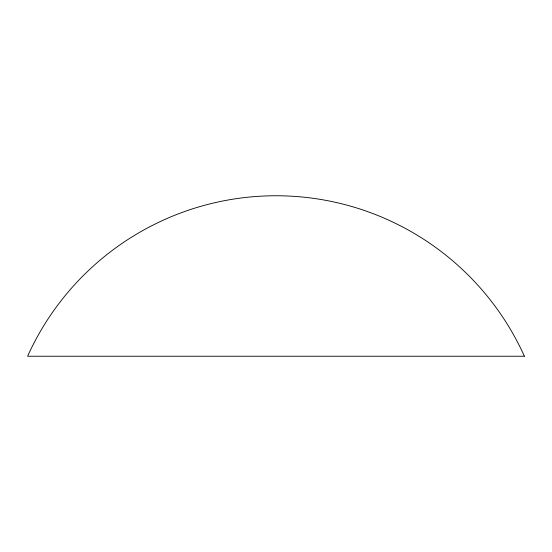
<?xml version="1.0" encoding="UTF-8"?>
<svg xmlns="http://www.w3.org/2000/svg" width="552" height="552" viewBox="0 0 552 552"><rect width="100%" height="100%" fill="white"/><g stroke="black" fill="none" stroke-linecap="round" stroke-linejoin="round"><path stroke-width="0.83" d="M524.4 356.24L27.6 356.24A272.481 272.481 0 0 1 524.4 356.24"/></g></svg>
